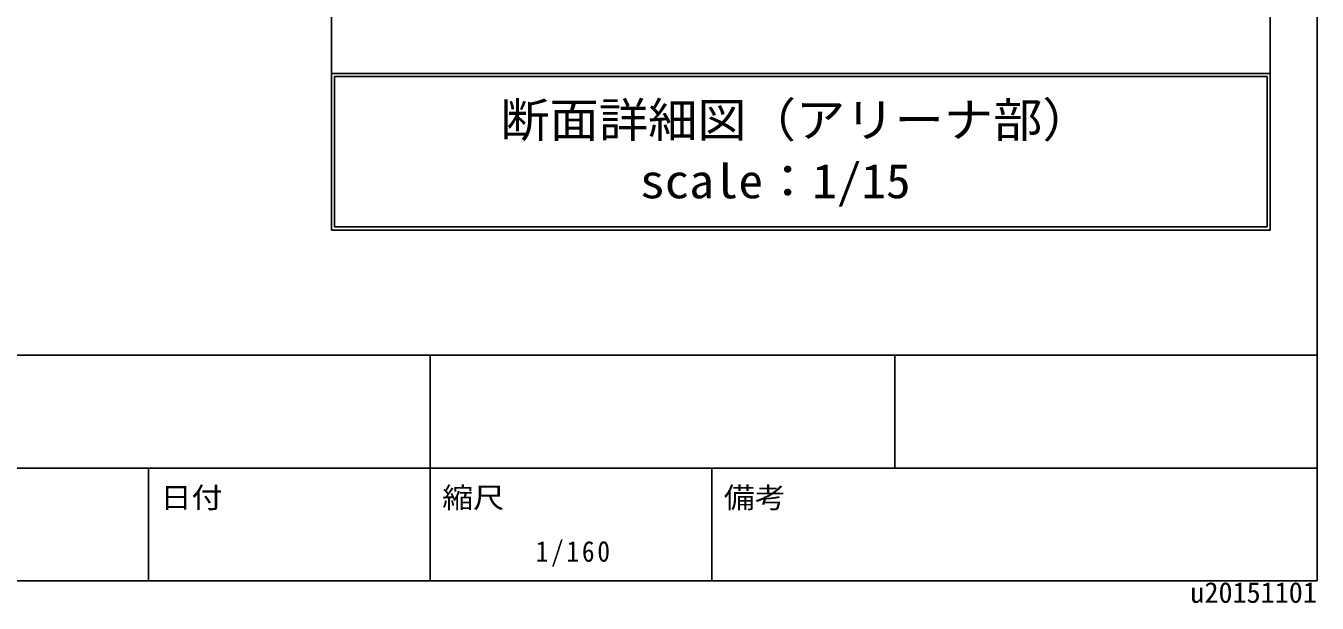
# Model space of a CAD drawing. Units: millimetres on the paper, enlarged 160 times, with parts at other scales. Extents: x -33008 to 32992, y -23168 to 22812.
# Drawn here: x 10982 to 32992, y -23168 to -13338 of the extents above; entities that cross this region are included whole.
import ezdxf
from ezdxf.enums import TextEntityAlignment as Align

# ---------------------------------------------------------------- set-up
doc = ezdxf.new("R2010")
doc.units = ezdxf.units.MM
doc.header["$LTSCALE"] = 160
for name, color, linetype in [('1-6_文字', 7, 'Continuous'), ('3-6_文字', 7, 'Continuous'), ('F-1_中線', 7, 'Continuous'), ('F-6_文字', 7, 'Continuous')]:
    doc.layers.add(name, color=color, linetype=linetype)
doc.styles.add('ＭＳ ゴシック', font='')
doc.styles.get('ＭＳ ゴシック').set_extended_font_data('MS Gothic')

msp = doc.modelspace()

# ---------------------------------------------------------------- linework, layer by layer
at = {"layer": '3-6_文字'}
for p, q in [((16192, -14148), (16192, 1852)), ((32192, -14148), (32192, 1852)), ((16192, -14148), (32192, -14148)), ((16192, -16814.7), (16192, -14148)), ((16245.3, -16761.3), (16245.3, -14201.3)), ((16245.3, -14201.3), (32138.7, -14201.3)), ((32138.7, -16761.3), (32138.7, -14201.3)), ((32192, -16814.7), (32192, -14148)), ((16192, -16814.7), (32192, -16814.7)), ((16245.3, -16761.3), (32138.7, -16761.3))]:
    msp.add_line(p, q, dxfattribs=at)
at = {"layer": 'F-1_中線'}
for p, q in [((32992, 22812), (32992, -22788)), ((-33008, -18948), (32992, -18948)), ((17872, -22788), (17872, -18948)), ((25792, -18948), (25792, -20868)), ((1552, -20868), (32992, -20868)), ((13072, -20868), (13072, -22788)), ((22672, -22788), (22672, -20868)), ((-33008, -22788), (32992, -22788))]:
    msp.add_line(p, q, dxfattribs=at)

# ---------------------------------------------------------------- texts
at = {"layer": '1-6_文字', "style": 'ＭＳ ゴシック'}
msp.add_text('u20151101', height=351.9, dxfattribs=at).set_placement((30832, -23268), align=Align.BOTTOM_LEFT)
at = {"layer": '3-6_文字', "style": 'ＭＳ ゴシック', "width": 1.05}
for s, p in [('断面詳細図（アリーナ部）', (19068.7, -15408.8)), ('scale：1/15', (21452, -16449.8))]:
    msp.add_text(s, height=586.5, dxfattribs=at).set_placement(p, align=Align.BOTTOM_LEFT)
at = {"layer": 'F-6_文字', "style": 'ＭＳ ゴシック', "width": 1.1}
for s, p in [('日付', (13279.1, -21652.2)), ('縮尺', (18079.1, -21652.2)), ('備考', (22879.1, -21652.2))]:
    msp.add_text(s, height=351.9, dxfattribs=at).set_placement(p, align=Align.BOTTOM_LEFT)
at = {"layer": 'F-6_文字', "insert": (19672, -22548), "char_height": 351.9, "attachment_point": 7, "style": 'ＭＳ ゴシック'}
msp.add_mtext('\\T1.22;\\W0.9;1/160', dxfattribs=at)

doc.saveas('drawing.dxf')
